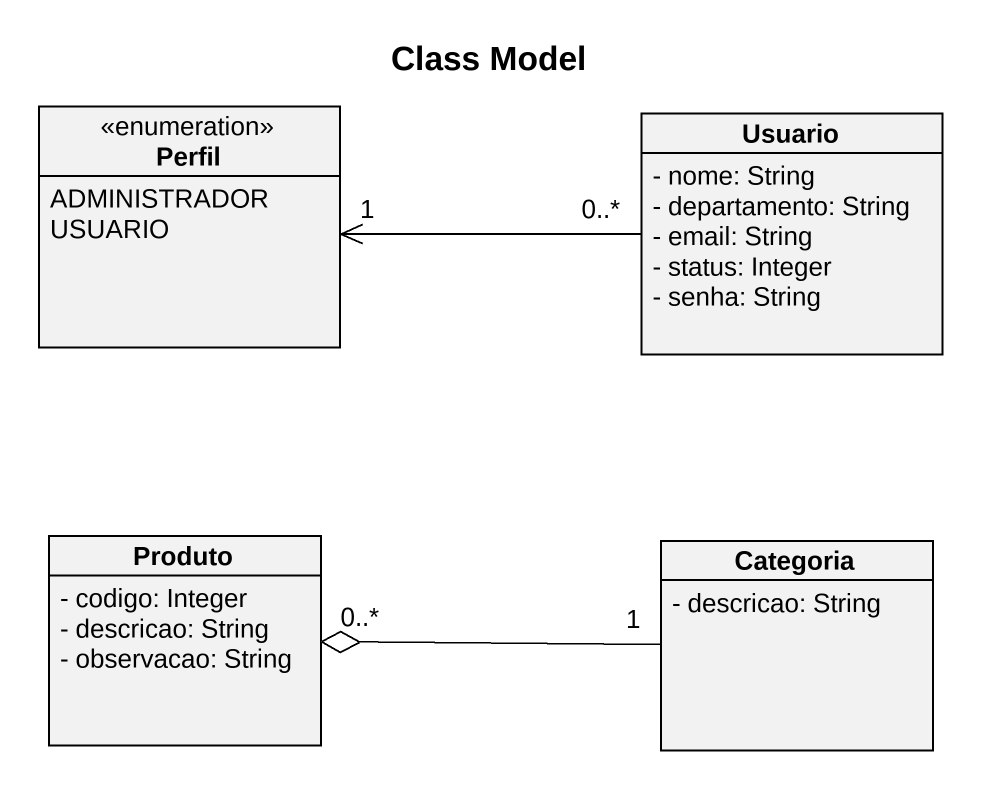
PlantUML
@startuml
title Class Model
hide circle
hide empty members
skinparam classAttributeIconSize 0
enum Perfil {
  ADMINISTRADOR
  USUARIO
}
class Usuario {
  - nome: String
  - departamento: String
  - email: String
  - status: Integer
  - senha: String
}
class Produto {
  - codigo: Integer
  - descricao: String
  - observacao: String
}
class Categoria {
  - descricao: String
}
Usuario "0..*" -left-> "1" Perfil
Categoria "1" -left-o "0..*" Produto
@enduml
